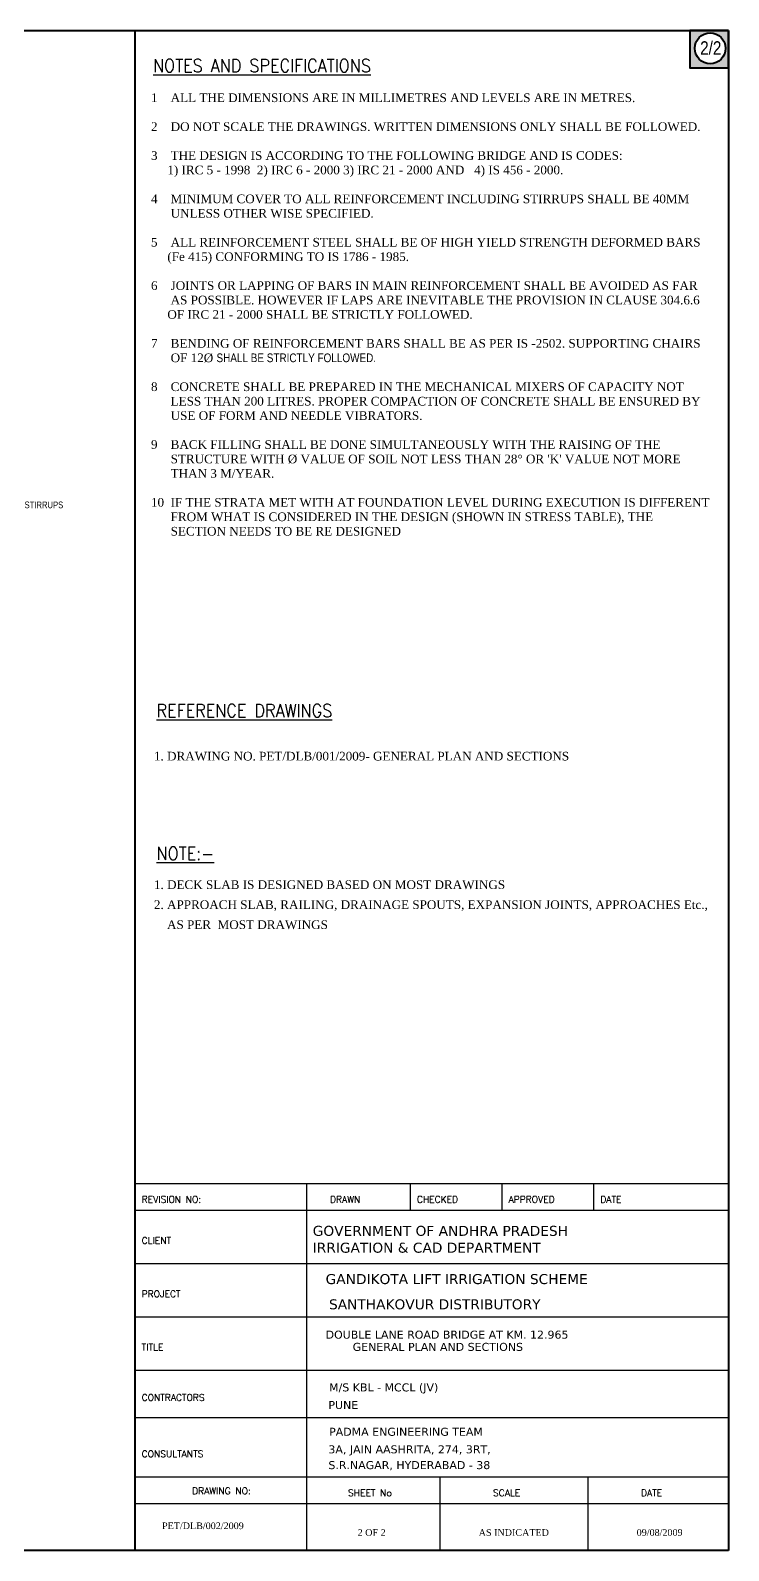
# Model space of a CAD drawing. Header units: millimetres. Extents: x 1066556 to 1127862, y -310804 to -265208.
# Drawn here: x 1106933 to 1127862, y -310804 to -265208 of the extents above; entities that cross this region are included whole.
import ezdxf

# ---------------------------------------------------------------- set-up
doc = ezdxf.new("R2010")
doc.units = ezdxf.units.MM
doc.header["$LTSCALE"] = 300
doc.header["$MEASUREMENT"] = 0
doc.layers.add('elevations', color=7, linetype='Continuous', lineweight=25)
doc.layers.add('MAIN', color=7, linetype='Continuous', lineweight=25)
doc.layers.add('NOTES', color=7, linetype='Continuous')
doc.styles.add('ARIAL', font='times.ttf')
doc.styles.add('ARIAL NARROW', font='ARIALN.TTF', dxfattribs={"height": 250})
doc.styles.add('ROMANS', font='romans')
doc.styles.add('ROMANT', font='romant')
doc.styles.add('VERDANA', font='verdana.ttf')

msp = doc.modelspace()

# ---------------------------------------------------------------- hatches: boundary and pattern name
at = {"layer": 'elevations', "linetype": 'ByBlock'}
h = msp.add_hatch(color=0, dxfattribs=at)
h.paths.add_polyline_path([(1127861.72, -265208.01), (1126697.32, -265208.01), (1126697.32, -266330.96), (1127861.72, -266330.96)])
h.paths.add_polyline_path([(1126846.52, -265745.24, -1), (1127773.03, -265745.24, -1)], flags=16)

# ---------------------------------------------------------------- linework, layer by layer
at = {"layer": 'MAIN', "color": 0, "lineweight": 40}
for p, q in [((1066555.68, -265208.01), (1127861.72, -265208.01)), ((1110067.48, -265208.01), (1110067.48, -310804.47)), ((1127861.72, -265208.01), (1127861.72, -310804.47)), ((1127861.72, -310804.47), (1066555.68, -310804.47))]:
    msp.add_line(p, q, dxfattribs=at)
msp.add_lwpolyline([(1127861.72, -265208.01), (1126697.32, -265208.01), (1126697.32, -266330.96), (1127861.72, -266330.96)], close=True, dxfattribs=at)
msp.add_circle((1127309.77, -265745.24), 463.26, dxfattribs=at)
at = {"layer": 'NOTES', "color": 0, "linetype": 'ByBlock'}
for p, q in [((1110067.48, -299795.12), (1127861.72, -299795.12)), ((1115210.29, -299795.12), (1115210.29, -310804.47)), ((1118317.4, -299795.12), (1118317.4, -300595.12)), ((1121067.4, -299795.12), (1121067.4, -300595.12)), ((1123817.4, -299795.12), (1123817.4, -300595.12)), ((1110067.48, -300595.12), (1127861.72, -300595.12)), ((1110067.48, -302195.12), (1127861.72, -302195.12)), ((1110067.48, -303795.12), (1127861.72, -303795.12)), ((1110067.48, -305395.12), (1127861.72, -305395.12)), ((1110067.48, -306808.67), (1127861.72, -306808.67)), ((1110067.48, -308595.12), (1127861.72, -308595.12)), ((1119204.14, -308595.12), (1119204.14, -310804.47)), ((1123643.08, -308595.12), (1123643.08, -310804.47)), ((1110067.48, -309395.12), (1127861.72, -309395.12))]:
    msp.add_line(p, q, dxfattribs=at)

# ---------------------------------------------------------------- texts
at = {"color": 0, "style": 'ROMANT', "width": 0.9}
for s, p in [('%%UNOTES AND SPECIFICATIONS', (1110610.43, -266459.22)), ('%%UREFERENCE DRAWINGS', (1110715.57, -285803.82)), ('%%UNOTE:-', (1110715.57, -290090.47))]:
    msp.add_text(s, height=390, dxfattribs=at).set_placement(p)
at = {"color": 0}
for s, height, style, p in [('1. DRAWING NO. PET/DLB/001/2009- GENERAL PLAN AND SECTIONS', 260, 'ARIAL', (1110635.66, -287105.74)), ('1. DECK SLAB IS DESIGNED BASED ON MOST DRAWINGS', 260, 'ARIAL', (1110635.66, -290960.38)), ('2. APPROACH SLAB, RAILING, DRAINAGE SPOUTS, EXPANSION JOINTS, APPROACHES Etc.,  ', 260, 'ARIAL', (1110635.66, -291560.38)), ('    AS PER  MOST DRAWINGS', 260, 'ARIAL', (1110635.66, -292160.38)), ('REVISION NO:', 200, 'ROMANS', (1110268.05, -300368.77)), ('DRAWN', 200, 'ROMANS', (1115915.12, -300368.77)), ('CHECKED', 200, 'ROMANS', (1118518.05, -300368.77)), ('APPROVED', 200, 'ROMANS', (1121268.05, -300368.77)), ('DATE', 200, 'ROMANS', (1124018.05, -300368.77)), ('CLIENT', 200, 'ROMANS', (1110268.05, -301605.28)), ('PROJECT', 200, 'ROMANS', (1110268.05, -303205.28)), ('TITLE', 200, 'ROMANS', (1110268.05, -304805.28)), ('CONTRACTORS', 200, 'ROMANS', (1110268.05, -306312.06)), ('CONSULTANTS', 200, 'ROMANS', (1110268.05, -308005.28)), ('DRAWING NO:', 200, 'ROMANS', (1111781.37, -309115.17)), ('SHEET No', 200, 'ROMANS', (1116457.18, -309174.7)), ('SCALE', 200, 'ROMANS', (1120802.38, -309174.7)), ('DATE', 200, 'ROMANS', (1125237.96, -309174.7)), ('PET/DLB/002/2009', 200, 'ARIAL', (1110877.98, -310160.55)), ('2 OF 2', 200, 'ARIAL', (1116741.62, -310361.6)), ('AS INDICATED', 200, 'ARIAL', (1120370.68, -310361.6)), ('09/08/2009', 200, 'ARIAL', (1125106.46, -310361.6))]:
    msp.add_text(s, height=height, dxfattribs=dict(at, style=style)).set_placement(p)
at = {"color": 0, "insert": (1110547.59, -267097.14), "char_height": 260, "width": 20800, "attachment_point": 1, "style": 'ARIAL'}
msp.add_mtext("\\pt10920;1    ALL THE DIMENSIONS ARE IN MILLIMETRES AND LEVELS ARE IN METRES.\\P\\ptz;\\P2    DO NOT SCALE THE DRAWINGS. WRITTEN DIMENSIONS ONLY SHALL BE FOLLOWED.\\P\\P3    THE DESIGN IS ACCORDING TO THE FOLLOWING BRIDGE AND IS CODES: \\P     1) IRC 5 - 1998  2) IRC 6 - 2000 3) IRC 21 - 2000 AND   4) IS 456 - 2000. \\P\\P4    MINIMUM COVER TO ALL REINFORCEMENT INCLUDING STIRRUPS SHALL BE 40MM    \\P      UNLESS OTHER WISE SPECIFIED.\\P\\P5    ALL REINFORCEMENT STEEL SHALL BE OF HIGH YIELD STRENGTH DEFORMED BARS\\P     (Fe 415) CONFORMING TO IS 1786 - 1985.\\P\\P6    JOINTS OR LAPPING OF BARS IN MAIN REINFORCEMENT SHALL BE AVOIDED AS FAR  \\P      AS POSSIBLE. HOWEVER IF LAPS ARE INEVITABLE THE PROVISION IN CLAUSE 304.6.6  \\P     OF IRC 21 - 2000 SHALL BE STRICTLY FOLLOWED.\\P\\P7    BENDING OF REINFORCEMENT BARS SHALL BE AS PER IS -2502. SUPPORTING CHAIRS  \\P      OF 12Ø {\\fArial Narrow|b0|i0|c0|p32;SHALL BE STRICTLY FOLLOWED.\\P\\P}8    CONCRETE SHALL BE PREPARED IN THE MECHANICAL MIXERS OF CAPACITY NOT  \\P      LESS THAN 200 LITRES. PROPER COMPACTION OF CONCRETE SHALL BE ENSURED BY  \\P      USE OF FORM AND NEEDLE VIBRATORS.\\P\\P9    BACK FILLING SHALL BE DONE SIMULTANEOUSLY WITH THE RAISING OF THE \\P      STRUCTURE WITH Ø VALUE OF SOIL NOT LESS THAN 28° OR 'K' VALUE NOT MORE \\P      THAN 3 M/YEAR.\\P\\P10  IF THE STRATA MET WITH AT FOUNDATION LEVEL DURING EXECUTION IS DIFFERENT \\P      FROM WHAT IS CONSIDERED IN THE DESIGN (SHOWN IN STRESS TABLE), THE \\P      SECTION NEEDS TO BE RE DESIGNED", dxfattribs=at)
at = {"layer": 'elevations', "color": 0, "linetype": 'ByBlock', "insert": (1104835.42, -279440.88), "char_height": 200, "attachment_point": 4, "style": 'ARIAL NARROW'}
msp.add_mtext('# 12 -  2 LEGGED STIRRUPS ', dxfattribs=at)
at = {"layer": 'MAIN', "color": 0, "lineweight": 9, "style": 'ARIAL NARROW'}
msp.add_text('2/2', height=400, dxfattribs=at).set_placement((1127009.36, -265934.21))
at = {"layer": 'NOTES', "color": 0, "linetype": 'ByBlock', "style": 'VERDANA'}
for s, height, p in [('GOVERNMENT OF ANDHRA PRADESH', 300, (1115395.65, -301363.79)), ('IRRIGATION & CAD DEPARTMENT', 300, (1115395.65, -301869.39)), ('GANDIKOTA LIFT IRRIGATION SCHEME', 300, (1115782.41, -302810.06)), ('SANTHAKOVUR DISTRIBUTORY ', 300, (1115884.21, -303567.6)), ('DOUBLE LANE ROAD BRIDGE AT KM. 12.965', 240, (1115782.41, -304447.35)), ('GENERAL PLAN AND SECTIONS', 240, (1116592.77, -304814.54)), ('M/S KBL - MCCL (JV)', 240, (1115886.55, -306029.34)), ('PUNE', 240, (1115865.58, -306556.94)), ('PADMA ENGINEERING TEAM', 240, (1115886.55, -307359.85)), ('3A, JAIN AASHRITA, 274, 3RT,  ', 240, (1115865.58, -307887.45)), ('S.R.NAGAR, HYDERABAD - 38', 240, (1115865.58, -308360.28))]:
    msp.add_text(s, height=height, dxfattribs=at).set_placement(p)

doc.saveas('drawing.dxf')
